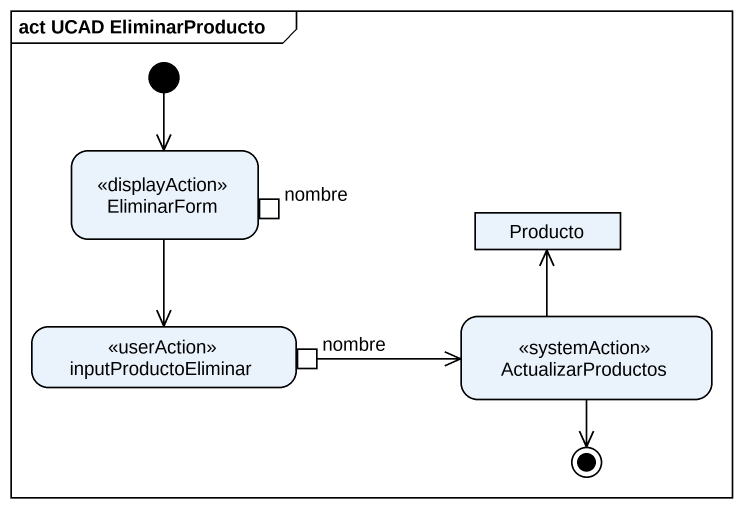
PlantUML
@startuml
mainframe act UCAD EliminarProducto
hide empty description
state EliminarForm <<displayAction>> {
  state nombre <<inputPin>>
}
state Producto <<object>>
state inputProductoEliminar <<userAction>> {
  state "nombre" as nombre_2 <<outputPin>>
}
state ActualizarProductos <<systemAction>>
[*] --> EliminarForm
EliminarForm --> inputProductoEliminar
ActualizarProductos -up-> Producto
nombre_2 -right-> ActualizarProductos
ActualizarProductos --> [*]
@enduml
